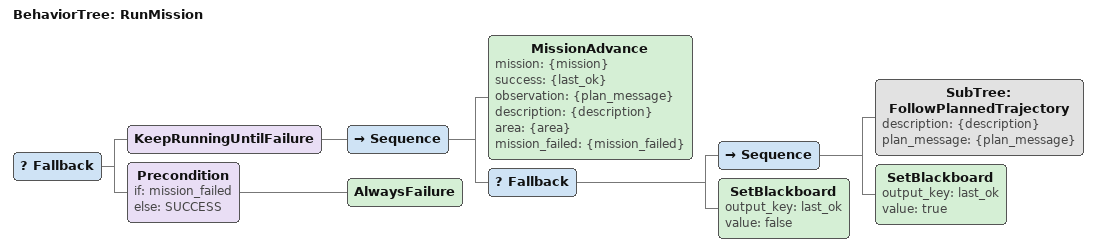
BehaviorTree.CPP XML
<?xml version="1.0"?>
<root BTCPP_format="4">
  <BehaviorTree ID="RunMission">
    <Fallback>
      <KeepRunningUntilFailure>
        <Sequence>
          <MissionAdvance mission="{mission}" success="{last_ok}" observation="{plan_message}"
                          description="{description}" area="{area}"
                          mission_failed="{mission_failed}"/>
          <Fallback>
            <Sequence>
              <SubTree ID="FollowPlannedTrajectory" description="{description}"
                       plan_message="{plan_message}"/>
              <SetBlackboard output_key="last_ok" value="true"/>
            </Sequence>
            <SetBlackboard output_key="last_ok" value="false"/>
          </Fallback>
        </Sequence>
      </KeepRunningUntilFailure>
      <Precondition if="mission_failed" else="SUCCESS">
        <AlwaysFailure/>
      </Precondition>
    </Fallback>
  </BehaviorTree>
</root>
